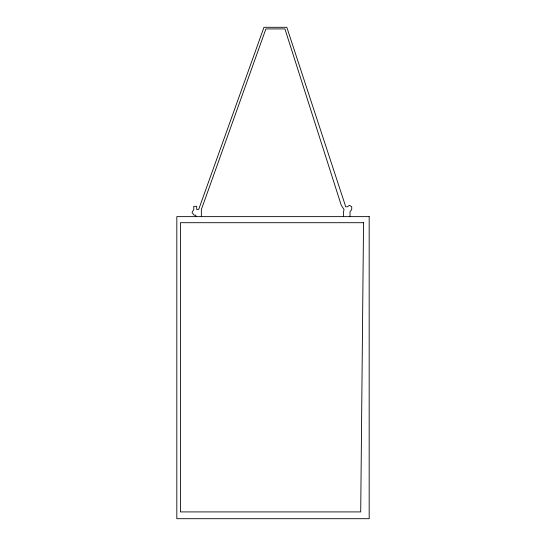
<?xml version="1.0" encoding="UTF-8"?>
<svg xmlns="http://www.w3.org/2000/svg" width="546" height="546" viewBox="0 0 546 546"><rect width="100%" height="100%" fill="white"/><g stroke="black" fill="none" stroke-linecap="round" stroke-linejoin="round"><path stroke-width="0.82" d="M195.837 216.632L195.809 215.158L194.007 215.158L192.042 212.524L193.789 209.432L193.789 206.34L196.71 206.34L196.71 209.432L198.696 209.432L263.977 27.3L286.821 27.3L345.755 206.818L347.345 206.818L349.474 205.31L351.72 206.784L351.72 209.548L350.027 211.705L350.027 216.632M343.379 216.632L343.379 212.524L344.048 209.568L341.216 205.125L284.93 28.918L265.888 28.918L201.351 209.568L201.351 216.632M363.534 222.7L360.715 511.916L180.433 511.916L180.433 222.7L363.534 222.7M369.178 216.632L176.822 216.632L176.822 518.7L369.178 518.7L369.178 216.632"/></g></svg>
